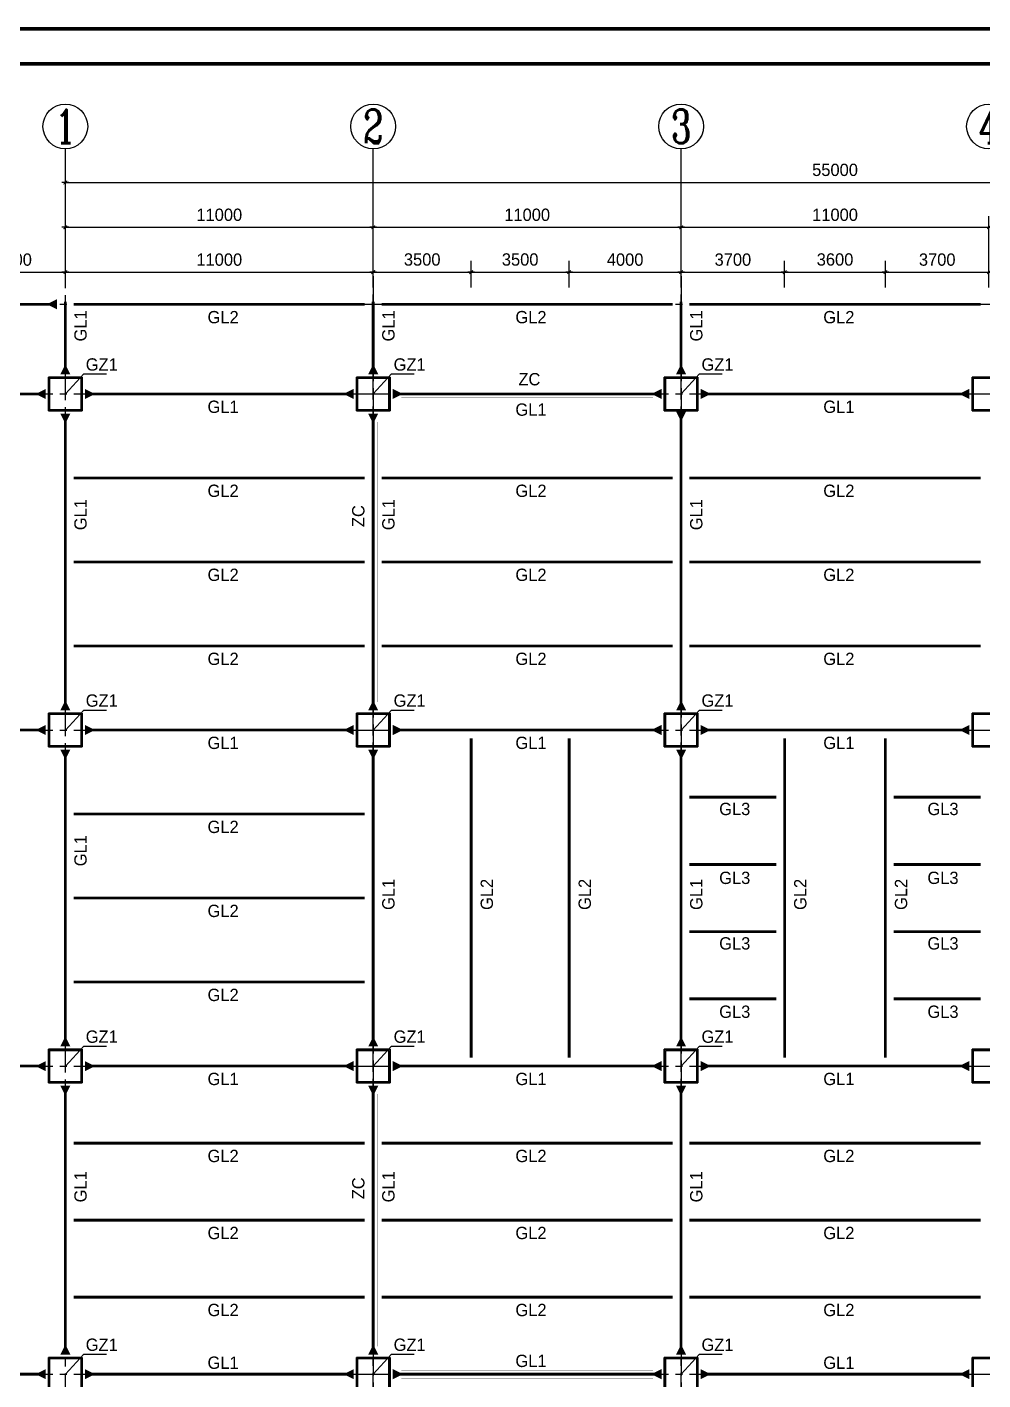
# Model space of a CAD drawing. Extents: x 31132 to 885236, y 345273 to 1212165.
# Drawn here: x 108182 to 125258, y 544390 to 568543 of the extents above; entities that cross this region are included whole.
import ezdxf
from ezdxf.enums import TextEntityAlignment as Align

# ---------------------------------------------------------------- set-up
doc = ezdxf.new("R2010")
doc.units = 0
doc.header["$LTSCALE"] = 1000
doc.linetypes.add('2', pattern=[30, 9, -6, 9, -6])
doc.linetypes.add('CENTER', pattern=[2, 1.25, -0.25, 0.25, -0.25])
doc.layers.get('0').update_dxf_attribs({"linetype": 'CONTINUOUS'})
doc.layers.get('Defpoints').update_dxf_attribs({"linetype": 'CONTINUOUS'})
for name, color, linetype in [('AXIS', 253, 'CENTER'), ('AXIS_NUM', 7, 'CONTINUOUS'), ('TK', 4, 'CONTINUOUS'), ('实线', 7, 'CONTINUOUS'), ('支撑构件', 6, '2'), ('文字说明', 7, 'CONTINUOUS'), ('详图', 9, 'CONTINUOUS'), ('轴线标注', 7, 'CONTINUOUS'), ('钢柱', 2, 'CONTINUOUS')]:
    doc.layers.add(name, color=color, linetype=linetype)
doc.styles.add('STYLE1', font='')
doc.styles.add('TSSD_Axis', font='complex.shx', dxfattribs={"width": 0.7, "bigfont": 'hztxt.shx'})
doc.styles.get('STYLE1').set_extended_font_data('Structure Fonts')
doc.dimstyles.new('副本 DIM200', dxfattribs={"dimtxt": 220, "dimasz": 0.3, "dimexe": 200, "dimexo": 200, "dimgap": 100, "dimtad": 1, "dimdec": 0, "dimlfac": 2, "dimzin": 0, "dimdsep": 46, "dimtxsty": 'STYLE1', "dimblk": 'Studio2', "dimcen": 0, "dimdle": 200, "dimclrd": 6, "dimclre": 6, "dimclrt": 7, "dimazin": 0, "dimtfac": 1, "dimtdec": 0, "dimtix": 1, "dimtmove": 2, "dimatfit": 3, "dimldrblk": 'Studio2', "dimfxl": 200, "dimtolj": 1, "dimtzin": 0, "dimarcsym": 0})

# ---------------------------------------------------------------- blocks, each defined once
blk = doc.blocks.new('Studio2')
blk.add_line((-200, 0), (200, 0))
blk.add_lwpolyline([(-106, -106, 60, 60, 0), (106, 106, 100, 100, 0)], format="xyseb")
blk = doc.blocks.new('*D1956')
at = {"layer": 'Defpoints', "color": 0, "transparency": 16777216}
for p in [(114366, 564168), (108866, 563693), (114366, 563693)]:
    blk.add_point(p, dxfattribs=at)
at = {"layer": '轴线标注', "color": 6, "lineweight": -2, "transparency": 16777216}
for p, q in [((108866, 563893), (108866, 564368)), ((114366, 563893), (114366, 564368)), ((108866, 564168), (114366, 564168))]:
    blk.add_line(p, q, dxfattribs=at)
at = {"layer": '轴线标注', "color": 6, "lineweight": -2, "transparency": 16777216, "xscale": 0.3, "yscale": 0.3, "zscale": 0.3, "rotation": 180}
blk.add_blockref('Studio2', (108866, 564168), dxfattribs=at)
at = {"layer": '轴线标注', "color": 6, "lineweight": -2, "transparency": 16777216, "xscale": 0.3, "yscale": 0.3, "zscale": 0.3}
blk.add_blockref('Studio2', (114366, 564168), dxfattribs=at)
at = {"layer": '轴线标注', "color": 7, "transparency": 16777216, "insert": (111616, 564390), "char_height": 220, "attachment_point": 5, "style": 'STYLE1'}
blk.add_mtext('\\A1;11000', dxfattribs=at)
blk = doc.blocks.new('*D1957')
at = {"layer": 'Defpoints', "color": 0, "transparency": 16777216}
for p in [(108866, 564168), (107016, 563693), (108866, 563693)]:
    blk.add_point(p, dxfattribs=at)
at = {"layer": '轴线标注', "color": 6, "lineweight": -2, "transparency": 16777216}
for p, q in [((107016, 563893), (107016, 564368)), ((108866, 563893), (108866, 564368)), ((107016, 564168), (108866, 564168))]:
    blk.add_line(p, q, dxfattribs=at)
at = {"layer": '轴线标注', "color": 6, "lineweight": -2, "transparency": 16777216, "xscale": 0.3, "yscale": 0.3, "zscale": 0.3, "rotation": 180}
blk.add_blockref('Studio2', (107016, 564168), dxfattribs=at)
at = {"layer": '轴线标注', "color": 6, "lineweight": -2, "transparency": 16777216, "xscale": 0.3, "yscale": 0.3, "zscale": 0.3}
blk.add_blockref('Studio2', (108866, 564168), dxfattribs=at)
at = {"layer": '轴线标注', "color": 7, "transparency": 16777216, "insert": (107941, 564390), "char_height": 220, "attachment_point": 5, "style": 'STYLE1'}
blk.add_mtext('\\A1;3700', dxfattribs=at)
blk = doc.blocks.new('*D1958')
at = {"layer": 'Defpoints', "color": 0, "transparency": 16777216}
for p in [(114366, 564968), (108866, 563693), (114366, 563693)]:
    blk.add_point(p, dxfattribs=at)
at = {"layer": '轴线标注', "color": 6, "lineweight": -2, "transparency": 16777216}
for p, q in [((108866, 563893), (108866, 565168)), ((108866, 564968), (114366, 564968)), ((114366, 563893), (114366, 565168))]:
    blk.add_line(p, q, dxfattribs=at)
at = {"layer": '轴线标注', "color": 6, "lineweight": -2, "transparency": 16777216, "xscale": 0.3, "yscale": 0.3, "zscale": 0.3, "rotation": 180}
blk.add_blockref('Studio2', (108866, 564968), dxfattribs=at)
at = {"layer": '轴线标注', "color": 6, "lineweight": -2, "transparency": 16777216, "xscale": 0.3, "yscale": 0.3, "zscale": 0.3}
blk.add_blockref('Studio2', (114366, 564968), dxfattribs=at)
at = {"layer": '轴线标注', "color": 7, "transparency": 16777216, "insert": (111616, 565190), "char_height": 220, "attachment_point": 5, "style": 'STYLE1'}
blk.add_mtext('\\A1;11000', dxfattribs=at)
blk = doc.blocks.new('*D1959')
at = {"layer": 'Defpoints', "color": 0, "transparency": 16777216}
for p in [(136366, 565768), (108866, 564493), (136366, 564493)]:
    blk.add_point(p, dxfattribs=at)
at = {"layer": '轴线标注', "color": 6, "lineweight": -2, "transparency": 16777216}
for p, q in [((108866, 564693), (108866, 565968)), ((136366, 564693), (136366, 565968)), ((108866, 565768), (136366, 565768))]:
    blk.add_line(p, q, dxfattribs=at)
at = {"layer": '轴线标注', "color": 6, "lineweight": -2, "transparency": 16777216, "xscale": 0.3, "yscale": 0.3, "zscale": 0.3, "rotation": 180}
blk.add_blockref('Studio2', (108866, 565768), dxfattribs=at)
at = {"layer": '轴线标注', "color": 6, "lineweight": -2, "transparency": 16777216, "xscale": 0.3, "yscale": 0.3, "zscale": 0.3}
blk.add_blockref('Studio2', (136366, 565768), dxfattribs=at)
at = {"layer": '轴线标注', "color": 7, "transparency": 16777216, "insert": (122616, 565992), "char_height": 220, "attachment_point": 5, "style": 'STYLE1'}
blk.add_mtext('\\A1;55000', dxfattribs=at)
blk = doc.blocks.new('*D1960')
at = {"layer": 'Defpoints', "color": 0, "transparency": 16777216}
for p in [(116116, 564168), (114366, 563693), (116116, 563693)]:
    blk.add_point(p, dxfattribs=at)
at = {"layer": '轴线标注', "color": 6, "lineweight": -2, "transparency": 16777216}
for p, q in [((114366, 563893), (114366, 564368)), ((116116, 563893), (116116, 564368)), ((114366, 564168), (116116, 564168))]:
    blk.add_line(p, q, dxfattribs=at)
at = {"layer": '轴线标注', "color": 6, "lineweight": -2, "transparency": 16777216, "xscale": 0.3, "yscale": 0.3, "zscale": 0.3, "rotation": 180}
blk.add_blockref('Studio2', (114366, 564168), dxfattribs=at)
at = {"layer": '轴线标注', "color": 6, "lineweight": -2, "transparency": 16777216, "xscale": 0.3, "yscale": 0.3, "zscale": 0.3}
blk.add_blockref('Studio2', (116116, 564168), dxfattribs=at)
at = {"layer": '轴线标注', "color": 7, "transparency": 16777216, "insert": (115241, 564392), "char_height": 220, "attachment_point": 5, "style": 'STYLE1'}
blk.add_mtext('\\A1;3500', dxfattribs=at)
blk = doc.blocks.new('*D1961')
at = {"layer": 'Defpoints', "color": 0, "transparency": 16777216}
for p in [(117866, 564168), (116116, 563693), (117866, 563693)]:
    blk.add_point(p, dxfattribs=at)
at = {"layer": '轴线标注', "color": 6, "lineweight": -2, "transparency": 16777216}
for p, q in [((116116, 563893), (116116, 564368)), ((117866, 563893), (117866, 564368)), ((116116, 564168), (117866, 564168))]:
    blk.add_line(p, q, dxfattribs=at)
at = {"layer": '轴线标注', "color": 6, "lineweight": -2, "transparency": 16777216, "xscale": 0.3, "yscale": 0.3, "zscale": 0.3, "rotation": 180}
blk.add_blockref('Studio2', (116116, 564168), dxfattribs=at)
at = {"layer": '轴线标注', "color": 6, "lineweight": -2, "transparency": 16777216, "xscale": 0.3, "yscale": 0.3, "zscale": 0.3}
blk.add_blockref('Studio2', (117866, 564168), dxfattribs=at)
at = {"layer": '轴线标注', "color": 7, "transparency": 16777216, "insert": (116991, 564392), "char_height": 220, "attachment_point": 5, "style": 'STYLE1'}
blk.add_mtext('\\A1;3500', dxfattribs=at)
blk = doc.blocks.new('*D1962')
at = {"layer": 'Defpoints', "color": 0, "transparency": 16777216}
for p in [(119866, 564168), (117866, 563693), (119866, 563693)]:
    blk.add_point(p, dxfattribs=at)
at = {"layer": '轴线标注', "color": 6, "lineweight": -2, "transparency": 16777216}
for p, q in [((117866, 563893), (117866, 564368)), ((119866, 563893), (119866, 564368)), ((117866, 564168), (119866, 564168))]:
    blk.add_line(p, q, dxfattribs=at)
at = {"layer": '轴线标注', "color": 6, "lineweight": -2, "transparency": 16777216, "xscale": 0.3, "yscale": 0.3, "zscale": 0.3, "rotation": 180}
blk.add_blockref('Studio2', (117866, 564168), dxfattribs=at)
at = {"layer": '轴线标注', "color": 6, "lineweight": -2, "transparency": 16777216, "xscale": 0.3, "yscale": 0.3, "zscale": 0.3}
blk.add_blockref('Studio2', (119866, 564168), dxfattribs=at)
at = {"layer": '轴线标注', "color": 7, "transparency": 16777216, "insert": (118866, 564390), "char_height": 220, "attachment_point": 5, "style": 'STYLE1'}
blk.add_mtext('\\A1;4000', dxfattribs=at)
blk = doc.blocks.new('*D1963')
at = {"layer": 'Defpoints', "color": 0, "transparency": 16777216}
for p in [(121716, 564168), (119866, 563693), (121716, 563693)]:
    blk.add_point(p, dxfattribs=at)
at = {"layer": '轴线标注', "color": 6, "lineweight": -2, "transparency": 16777216}
for p, q in [((119866, 563893), (119866, 564368)), ((121716, 563893), (121716, 564368)), ((119866, 564168), (121716, 564168))]:
    blk.add_line(p, q, dxfattribs=at)
at = {"layer": '轴线标注', "color": 6, "lineweight": -2, "transparency": 16777216, "xscale": 0.3, "yscale": 0.3, "zscale": 0.3, "rotation": 180}
blk.add_blockref('Studio2', (119866, 564168), dxfattribs=at)
at = {"layer": '轴线标注', "color": 6, "lineweight": -2, "transparency": 16777216, "xscale": 0.3, "yscale": 0.3, "zscale": 0.3}
blk.add_blockref('Studio2', (121716, 564168), dxfattribs=at)
at = {"layer": '轴线标注', "color": 7, "transparency": 16777216, "insert": (120791, 564390), "char_height": 220, "attachment_point": 5, "style": 'STYLE1'}
blk.add_mtext('\\A1;3700', dxfattribs=at)
blk = doc.blocks.new('*D1964')
at = {"layer": 'Defpoints', "color": 0, "transparency": 16777216}
for p in [(123516, 564168), (121716, 563693), (123516, 563693)]:
    blk.add_point(p, dxfattribs=at)
at = {"layer": '轴线标注', "color": 6, "lineweight": -2, "transparency": 16777216}
for p, q in [((121716, 563893), (121716, 564368)), ((123516, 563893), (123516, 564368)), ((121716, 564168), (123516, 564168))]:
    blk.add_line(p, q, dxfattribs=at)
at = {"layer": '轴线标注', "color": 6, "lineweight": -2, "transparency": 16777216, "xscale": 0.3, "yscale": 0.3, "zscale": 0.3, "rotation": 180}
blk.add_blockref('Studio2', (121716, 564168), dxfattribs=at)
at = {"layer": '轴线标注', "color": 6, "lineweight": -2, "transparency": 16777216, "xscale": 0.3, "yscale": 0.3, "zscale": 0.3}
blk.add_blockref('Studio2', (123516, 564168), dxfattribs=at)
at = {"layer": '轴线标注', "color": 7, "transparency": 16777216, "insert": (122616, 564392), "char_height": 220, "attachment_point": 5, "style": 'STYLE1'}
blk.add_mtext('\\A1;3600', dxfattribs=at)
blk = doc.blocks.new('*D1965')
at = {"layer": 'Defpoints', "color": 0, "transparency": 16777216}
for p in [(125366, 564168), (123516, 563693), (125366, 563693)]:
    blk.add_point(p, dxfattribs=at)
at = {"layer": '轴线标注', "color": 6, "lineweight": -2, "transparency": 16777216}
for p, q in [((123516, 563893), (123516, 564368)), ((125366, 563893), (125366, 564368)), ((123516, 564168), (125366, 564168))]:
    blk.add_line(p, q, dxfattribs=at)
at = {"layer": '轴线标注', "color": 6, "lineweight": -2, "transparency": 16777216, "xscale": 0.3, "yscale": 0.3, "zscale": 0.3, "rotation": 180}
blk.add_blockref('Studio2', (123516, 564168), dxfattribs=at)
at = {"layer": '轴线标注', "color": 6, "lineweight": -2, "transparency": 16777216, "xscale": 0.3, "yscale": 0.3, "zscale": 0.3}
blk.add_blockref('Studio2', (125366, 564168), dxfattribs=at)
at = {"layer": '轴线标注', "color": 7, "transparency": 16777216, "insert": (124441, 564390), "char_height": 220, "attachment_point": 5, "style": 'STYLE1'}
blk.add_mtext('\\A1;3700', dxfattribs=at)
blk = doc.blocks.new('*D1971')
at = {"layer": 'Defpoints', "color": 0, "transparency": 16777216}
for p in [(119866, 564968), (114366, 563693), (119866, 563693)]:
    blk.add_point(p, dxfattribs=at)
at = {"layer": '轴线标注', "color": 6, "lineweight": -2, "transparency": 16777216}
for p, q in [((114366, 563893), (114366, 565168)), ((114366, 564968), (119866, 564968)), ((119866, 563893), (119866, 565168))]:
    blk.add_line(p, q, dxfattribs=at)
at = {"layer": '轴线标注', "color": 6, "lineweight": -2, "transparency": 16777216, "xscale": 0.3, "yscale": 0.3, "zscale": 0.3, "rotation": 180}
blk.add_blockref('Studio2', (114366, 564968), dxfattribs=at)
at = {"layer": '轴线标注', "color": 6, "lineweight": -2, "transparency": 16777216, "xscale": 0.3, "yscale": 0.3, "zscale": 0.3}
blk.add_blockref('Studio2', (119866, 564968), dxfattribs=at)
at = {"layer": '轴线标注', "color": 7, "transparency": 16777216, "insert": (117116, 565190), "char_height": 220, "attachment_point": 5, "style": 'STYLE1'}
blk.add_mtext('\\A1;11000', dxfattribs=at)
blk = doc.blocks.new('*D1972')
at = {"layer": 'Defpoints', "color": 0, "transparency": 16777216}
for p in [(125366, 564968), (119866, 563693), (125366, 563693)]:
    blk.add_point(p, dxfattribs=at)
at = {"layer": '轴线标注', "color": 6, "lineweight": -2, "transparency": 16777216}
for p, q in [((119866, 563893), (119866, 565168)), ((119866, 564968), (125366, 564968)), ((125366, 563893), (125366, 565168))]:
    blk.add_line(p, q, dxfattribs=at)
at = {"layer": '轴线标注', "color": 6, "lineweight": -2, "transparency": 16777216, "xscale": 0.3, "yscale": 0.3, "zscale": 0.3, "rotation": 180}
blk.add_blockref('Studio2', (119866, 564968), dxfattribs=at)
at = {"layer": '轴线标注', "color": 6, "lineweight": -2, "transparency": 16777216, "xscale": 0.3, "yscale": 0.3, "zscale": 0.3}
blk.add_blockref('Studio2', (125366, 564968), dxfattribs=at)
at = {"layer": '轴线标注', "color": 7, "transparency": 16777216, "insert": (122616, 565190), "char_height": 220, "attachment_point": 5, "style": 'STYLE1'}
blk.add_mtext('\\A1;11000', dxfattribs=at)
blk = doc.blocks.new('ts_axno')
at = {"color": 0, "linetype": 'ByBlock', "lineweight": -2}
blk.add_circle((0, 0), 0.5, dxfattribs=at)
at = {"color": 0, "linetype": 'ByBlock', "lineweight": -2, "style": 'TSSD_Axis', "width": 0.7}
blk.add_attdef('A', text='', height=0.6, dxfattribs=at).set_placement((0, 0), align=Align.MIDDLE_CENTER)
blk = doc.blocks.new('GZ1')
at = {"layer": '钢柱', "lineweight": 35}
for p, q in [((300, 300), (-300, 300)), ((-300, 300), (-300, -300)), ((281, 281), (-281, 281)), ((-281, 281), (-281, -281)), ((281, -281), (281, 281)), ((300, -300), (300, 300)), ((-300, -300), (300, -300)), ((-281, -281), (281, -281))]:
    blk.add_line(p, q, dxfattribs=at)

msp = doc.modelspace()

# ---------------------------------------------------------------- linework, layer by layer
at = {"layer": 'AXIS', "ltscale": 0.5}
for p, q in [((108865.94, 541881.44), (108865.94, 564581.44)), ((114365.94, 541893.16), (114365.94, 564593.16)), ((119865.94, 541893.16), (119865.94, 564593.16)), ((114365.94, 564093.16), (114365.94, 541393.16)), ((119865.94, 564093.16), (119865.94, 541393.16)), ((106015.94, 563593.16), (138215.94, 563593.16)), ((106015.94, 561993.16), (138215.94, 561993.16)), ((106015.94, 555993.16), (138215.94, 555993.16)), ((106015.94, 549993.16), (138215.94, 549993.16)), ((106015.94, 544493.16), (138215.94, 544493.16))]:
    msp.add_line(p, q, dxfattribs=at)
at = {"layer": 'AXIS_NUM'}
for p, q in [((108865.94, 564581.44), (108865.94, 566368.16)), ((114365.94, 564581.44), (114365.94, 566368.16)), ((119865.94, 564581.44), (119865.94, 566368.16))]:
    msp.add_line(p, q, dxfattribs=at)
at = {"layer": 'TK', "const_width": 62.5}
for points in [[(98662.8, 531386.49), (98662.8, 568511.49), (151162.8, 568511.49), (151162.8, 531386.49)], [(101787.8, 532011.49), (101787.8, 567886.49), (150537.8, 567886.49), (150537.8, 532011.49)]]:
    msp.add_lwpolyline(points, close=True, dxfattribs=at)
at = {"layer": '实线', "color": 4, "linetype": 'Continuous', "lineweight": -3, "const_width": 50}
for points in [[(106965.94, 563593.16), (108715.94, 563593.16)], [(108865.94, 562343.16), (108865.94, 563643.16)], [(114365.94, 562343.16), (114365.94, 563643.16)], [(119865.94, 562343.16), (119865.94, 563643.16)], [(108515.94, 561993.16), (106965.94, 561993.16)], [(114015.94, 561993.16), (109215.94, 561993.16)], [(119515.94, 561993.16), (114715.94, 561993.16)], [(125015.94, 561993.16), (120215.94, 561993.16)], [(108865.94, 561643.16), (108865.94, 556343.16)], [(114365.94, 561593.16), (114365.94, 556393.16)], [(119865.94, 561593.16), (119865.94, 556343.16)], [(108515.94, 555993.16), (106965.94, 555993.16)], [(114015.94, 555993.16), (109215.94, 555993.16)], [(119515.94, 555993.16), (114715.94, 555993.16)], [(125015.94, 555993.16), (120215.94, 555993.16)], [(108865.94, 555643.16), (108865.94, 550343.16)], [(114365.94, 555643.16), (114365.94, 550343.16)], [(119865.94, 555643.16), (119865.94, 550343.16)], [(108515.94, 549993.16), (106965.94, 549993.16)], [(114015.94, 549993.16), (109215.94, 549993.16)], [(119515.94, 549993.16), (114715.94, 549993.16)], [(125015.94, 549993.16), (120215.94, 549993.16)], [(108865.94, 549643.16), (108865.94, 544843.16)], [(114365.94, 549643.16), (114365.94, 544843.16)], [(119865.94, 549643.16), (119865.94, 544843.16)], [(108515.94, 544493.16), (106965.94, 544493.16)], [(114015.94, 544493.16), (109215.94, 544493.16)], [(119515.94, 544493.16), (114715.94, 544493.16)], [(125015.94, 544493.16), (120215.94, 544493.16)]]:
    msp.add_lwpolyline(points, dxfattribs=at)
at = {"layer": '实线', "color": 4, "linetype": 'Continuous', "lineweight": -3}
for points in [[(108715.94, 563593.16, 180, 0, 0), (108535.94, 563593.16, 180, 0, 0)], [(108865.94, 562343.16, 180, 0, 0), (108865.94, 562523.16, 180, 0, 0)], [(114365.94, 562343.16, 180, 0, 0), (114365.94, 562523.16, 180, 0, 0)], [(119865.94, 562343.16, 180, 0, 0), (119865.94, 562523.16, 180, 0, 0)], [(108515.94, 561993.16, 180, 0, 0), (108335.94, 561993.16, 180, 0, 0)], [(109215.94, 561993.16, 180, 0, 0), (109395.94, 561993.16, 180, 0, 0)], [(114015.94, 561993.16, 180, 0, 0), (113835.94, 561993.16, 180, 0, 0)], [(114715.94, 561993.16, 180, 0, 0), (114895.94, 561993.16, 180, 0, 0)], [(119515.94, 561993.16, 180, 0, 0), (119335.94, 561993.16, 180, 0, 0)], [(120215.94, 561993.16, 180, 0, 0), (120395.94, 561993.16, 180, 0, 0)], [(125015.94, 561993.16, 180, 0, 0), (124835.94, 561993.16, 180, 0, 0)], [(108865.94, 561643.16, 180, 0, 0), (108865.94, 561463.16, 180, 0, 0)], [(114365.94, 561643.16, 180, 0, 0), (114365.94, 561463.16, 180, 0, 0)], [(119865.94, 561682.8, 180, 0, 0), (119865.94, 561502.8, 180, 0, 0)], [(108865.94, 556343.16, 180, 0, 0), (108865.94, 556523.16, 180, 0, 0)], [(114365.94, 556343.16, 180, 0, 0), (114365.94, 556523.16, 180, 0, 0)], [(119865.94, 556343.16, 180, 0, 0), (119865.94, 556523.16, 180, 0, 0)], [(108515.94, 555993.16, 180, 0, 0), (108335.94, 555993.16, 180, 0, 0)], [(109215.94, 555993.16, 180, 0, 0), (109395.94, 555993.16, 180, 0, 0)], [(114015.94, 555993.16, 180, 0, 0), (113835.94, 555993.16, 180, 0, 0)], [(114715.94, 555993.16, 180, 0, 0), (114895.94, 555993.16, 180, 0, 0)], [(119515.94, 555993.16, 180, 0, 0), (119335.94, 555993.16, 180, 0, 0)], [(120215.94, 555993.16, 180, 0, 0), (120395.94, 555993.16, 180, 0, 0)], [(125015.94, 555993.16, 180, 0, 0), (124835.94, 555993.16, 180, 0, 0)], [(108865.94, 555643.16, 180, 0, 0), (108865.94, 555463.16, 180, 0, 0)], [(114365.94, 555643.16, 180, 0, 0), (114365.94, 555463.16, 180, 0, 0)], [(119865.94, 555643.16, 180, 0, 0), (119865.94, 555463.16, 180, 0, 0)], [(108865.94, 550343.16, 180, 0, 0), (108865.94, 550523.16, 180, 0, 0)], [(114365.94, 550343.16, 180, 0, 0), (114365.94, 550523.16, 180, 0, 0)], [(119865.94, 550343.16, 180, 0, 0), (119865.94, 550523.16, 180, 0, 0)], [(108515.94, 549993.16, 180, 0, 0), (108335.94, 549993.16, 180, 0, 0)], [(109215.94, 549993.16, 180, 0, 0), (109395.94, 549993.16, 180, 0, 0)], [(114015.94, 549993.16, 180, 0, 0), (113835.94, 549993.16, 180, 0, 0)], [(114715.94, 549993.16, 180, 0, 0), (114895.94, 549993.16, 180, 0, 0)], [(119515.94, 549993.16, 180, 0, 0), (119335.94, 549993.16, 180, 0, 0)], [(120215.94, 549993.16, 180, 0, 0), (120395.94, 549993.16, 180, 0, 0)], [(125015.94, 549993.16, 180, 0, 0), (124835.94, 549993.16, 180, 0, 0)], [(108865.94, 549643.16, 180, 0, 0), (108865.94, 549463.16, 180, 0, 0)], [(114365.94, 549643.16, 180, 0, 0), (114365.94, 549463.16, 180, 0, 0)], [(119865.94, 549643.16, 180, 0, 0), (119865.94, 549463.16, 180, 0, 0)], [(108865.94, 544843.16, 180, 0, 0), (108865.94, 545023.16, 180, 0, 0)], [(114365.94, 544843.16, 180, 0, 0), (114365.94, 545023.16, 180, 0, 0)], [(119865.94, 544843.16, 180, 0, 0), (119865.94, 545023.16, 180, 0, 0)], [(108515.94, 544493.16, 180, 0, 0), (108335.94, 544493.16, 180, 0, 0)], [(109215.94, 544493.16, 180, 0, 0), (109395.94, 544493.16, 180, 0, 0)], [(114015.94, 544493.16, 180, 0, 0), (113835.94, 544493.16, 180, 0, 0)], [(114715.94, 544493.16, 180, 0, 0), (114895.94, 544493.16, 180, 0, 0)], [(119515.94, 544493.16, 180, 0, 0), (119335.94, 544493.16, 180, 0, 0)], [(120215.94, 544493.16, 180, 0, 0), (120395.94, 544493.16, 180, 0, 0)], [(125015.94, 544493.16, 180, 0, 0), (124835.94, 544493.16, 180, 0, 0)]]:
    msp.add_lwpolyline(points, format="xyseb", dxfattribs=at)
at = {"layer": '实线', "color": 3, "linetype": 'Continuous', "lineweight": -3, "const_width": 50}
for points in [[(109015.94, 563593.16), (114215.94, 563593.16)], [(114515.94, 563593.16), (119715.94, 563593.16)], [(120015.94, 563593.16), (125215.94, 563593.16)], [(109015.94, 560493.16), (114215.94, 560493.16)], [(114515.94, 560493.16), (119715.94, 560493.16)], [(120015.94, 560493.16), (125215.94, 560493.16)], [(109015.94, 558993.16), (114215.94, 558993.16)], [(114515.94, 558993.16), (119715.94, 558993.16)], [(120015.94, 558993.16), (125215.94, 558993.16)], [(109015.94, 557493.16), (114215.94, 557493.16)], [(114515.94, 557493.16), (119715.94, 557493.16)], [(120015.94, 557493.16), (125215.94, 557493.16)], [(116115.94, 555843.16), (116115.94, 550143.16)], [(117865.94, 555843.16), (117865.94, 550143.16)], [(121715.94, 555843.16), (121715.94, 550143.16)], [(123515.94, 555843.16), (123515.94, 550143.16)], [(120015.94, 554793.16), (121565.94, 554793.16)], [(125215.94, 554793.16), (123665.94, 554793.16)], [(109015.94, 554493.16), (114215.94, 554493.16)], [(120015.94, 553593.16), (121565.94, 553593.16)], [(125215.94, 553593.16), (123665.94, 553593.16)], [(109015.94, 552993.16), (114215.94, 552993.16)], [(120015.94, 552393.16), (121565.94, 552393.16)], [(125215.94, 552393.16), (123665.94, 552393.16)], [(109015.94, 551493.16), (114215.94, 551493.16)], [(120015.94, 551193.16), (121565.94, 551193.16)], [(125215.94, 551193.16), (123665.94, 551193.16)], [(109015.94, 548618.16), (114215.94, 548618.16)], [(114515.94, 548618.16), (119715.94, 548618.16)], [(120015.94, 548618.16), (125215.94, 548618.16)], [(109015.94, 547243.16), (114215.94, 547243.16)], [(114515.94, 547243.16), (119715.94, 547243.16)], [(120015.94, 547243.16), (125215.94, 547243.16)], [(109015.94, 545868.16), (114215.94, 545868.16)], [(114515.94, 545868.16), (119715.94, 545868.16)], [(120015.94, 545868.16), (125215.94, 545868.16)]]:
    msp.add_lwpolyline(points, dxfattribs=at)
at = {"layer": '支撑构件', "ltscale": 0.01, "const_width": 4.5}
for points in [[(119365.94, 562063.16), (114865.94, 562063.16)], [(114865.94, 561923.16), (119365.94, 561923.16)], [(114295.94, 561493.16), (114295.94, 556493.16)], [(114435.94, 561493.16), (114435.94, 556493.16)], [(114295.94, 549493.16), (114295.94, 544993.16)], [(114435.94, 549493.16), (114435.94, 544993.16)], [(119365.94, 544563.16), (114865.94, 544563.16)], [(114865.94, 544423.16), (119365.94, 544423.16)]]:
    msp.add_lwpolyline(points, dxfattribs=at)
at = {"layer": '详图'}
for points in [[(108865.94, 561993.16), (109194.43, 562349.73), (109598.42, 562349.73)], [(114365.94, 561993.16), (114694.43, 562349.73), (115098.42, 562349.73)], [(119865.94, 561993.16), (120194.43, 562349.73), (120598.42, 562349.73)], [(108865.94, 555993.16), (109194.43, 556349.73), (109598.42, 556349.73)], [(114365.94, 555993.16), (114694.43, 556349.73), (115098.42, 556349.73)], [(119865.94, 555993.16), (120194.43, 556349.73), (120598.42, 556349.73)], [(108865.94, 549993.16), (109194.43, 550349.73), (109598.42, 550349.73)], [(114365.94, 549993.16), (114694.43, 550349.73), (115098.42, 550349.73)], [(119865.94, 549993.16), (120194.43, 550349.73), (120598.42, 550349.73)], [(108865.94, 544493.16), (109194.43, 544849.73), (109598.42, 544849.73)], [(114365.94, 544493.16), (114694.43, 544849.73), (115098.42, 544849.73)], [(119865.94, 544493.16), (120194.43, 544849.73), (120598.42, 544849.73)]]:
    msp.add_lwpolyline(points, dxfattribs=at)

# ---------------------------------------------------------------- block references
for p in [(108865.94, 561993.16), (114365.94, 561993.16), (119865.94, 561993.16), (125365.94, 561993.16), (108865.94, 555993.16), (114365.94, 555993.16), (119865.94, 555993.16), (125365.94, 555993.16), (108865.94, 549993.16), (114365.94, 549993.16), (119865.94, 549993.16), (125365.94, 549993.16), (108865.94, 544493.16), (114365.94, 544493.16), (119865.94, 544493.16), (125365.94, 544493.16)]:
    msp.add_blockref('GZ1', p)
at = {"layer": 'AXIS_NUM'}
ref = msp.add_blockref('ts_axno', (108865.94, 566768.44), dxfattribs=dict(at, xscale=800, yscale=800, zscale=800))
ref.add_attrib('1', '1', dxfattribs={"height": 600, "style": 'TSSD_Axis', "width": 0.7}).set_placement((108865.94, 566768.44), align=Align.MIDDLE_CENTER)
ref = msp.add_blockref('ts_axno', (114365.94, 566768.44), dxfattribs=dict(at, xscale=800, yscale=800, zscale=800))
ref.add_attrib('1', '2', dxfattribs={"height": 600, "style": 'TSSD_Axis', "width": 0.7}).set_placement((114365.94, 566768.44), align=Align.MIDDLE_CENTER)
ref = msp.add_blockref('ts_axno', (119865.94, 566768.44), dxfattribs=dict(at, xscale=800, yscale=800, zscale=800))
ref.add_attrib('1', '3', dxfattribs={"height": 600, "style": 'TSSD_Axis', "width": 0.7}).set_placement((119865.94, 566768.44), align=Align.MIDDLE_CENTER)
ref = msp.add_blockref('ts_axno', (125365.94, 566768.44), dxfattribs=dict(at, xscale=800, yscale=800, zscale=800))
ref.add_attrib('1', '4', dxfattribs={"height": 600, "style": 'TSSD_Axis', "width": 0.7}).set_placement((125365.94, 566768.44), align=Align.MIDDLE_CENTER)

# ---------------------------------------------------------------- texts
at = {"layer": '文字说明', "style": 'STYLE1'}
for s, p in [('GL1', (109246.83, 562930.14)), ('GL1', (114746.83, 562930.14)), ('GL1', (120246.83, 562930.14)), ('GL1', (109246.83, 559560.14)), ('GL1', (114746.83, 559560.14)), ('GL1', (120246.83, 559560.14)), ('ZC', (114209.28, 559615.41)), ('GL1', (109246.83, 553560.14)), ('GL1', (114746.83, 552780.14)), ('GL2', (116504.76, 552780.14)), ('GL2', (118254.76, 552780.14)), ('GL1', (120246.83, 552780.14)), ('GL2', (122104.76, 552780.14)), ('GL2', (123904.76, 552780.14)), ('GL1', (109246.83, 547560.14)), ('GL1', (114746.83, 547560.14)), ('GL1', (120246.83, 547560.14)), ('ZC', (114209.28, 547615.41))]:
    msp.add_text(s, height=220, rotation=90, dxfattribs=at).set_placement(p)
for s, p in [('GL2', (111406.23, 563253.93)), ('GL2', (116906.23, 563253.93)), ('GL2', (122406.23, 563253.93)), ('GZ1', (109230.14, 562408.87)), ('GZ1', (114730.14, 562408.87)), ('GZ1', (120230.14, 562408.87)), ('ZC', (116959.63, 562146.08)), ('GL1', (111406.23, 561653.93)), ('GL1', (116906.23, 561603.27)), ('GL1', (122406.23, 561653.93)), ('GL2', (111406.23, 560153.93)), ('GL2', (116906.23, 560153.93)), ('GL2', (122406.23, 560153.93)), ('GL2', (111406.23, 558653.93)), ('GL2', (116906.23, 558653.93)), ('GL2', (122406.23, 558653.93)), ('GL2', (111406.23, 557153.93)), ('GL2', (116906.23, 557153.93)), ('GL2', (122406.23, 557153.93)), ('GZ1', (109230.14, 556408.87)), ('GZ1', (114730.14, 556408.87)), ('GZ1', (120230.14, 556408.87)), ('GL1', (111406.23, 555653.93)), ('GL1', (116906.23, 555653.93)), ('GL1', (122406.23, 555653.93)), ('GL3', (120546.23, 554473.93)), ('GL3', (124266.66, 554473.93)), ('GL2', (111406.23, 554153.93)), ('GL3', (120546.23, 553243.93)), ('GL3', (124266.66, 553243.93)), ('GL2', (111406.23, 552653.93)), ('GL3', (120546.23, 552073.93)), ('GL3', (124266.66, 552073.93)), ('GL2', (111406.23, 551153.93)), ('GL3', (120546.23, 550853.93)), ('GL3', (124266.66, 550853.93)), ('GZ1', (109230.14, 550408.87)), ('GZ1', (114730.14, 550408.87)), ('GZ1', (120230.14, 550408.87)), ('GL1', (111406.23, 549653.93)), ('GL1', (116906.23, 549653.93)), ('GL1', (122406.23, 549653.93)), ('GL2', (111406.23, 548278.93)), ('GL2', (116906.23, 548278.93)), ('GL2', (122406.23, 548278.93)), ('GL2', (111406.23, 546903.93)), ('GL2', (116906.23, 546903.93)), ('GL2', (122406.23, 546903.93)), ('GL2', (111406.23, 545528.93)), ('GL2', (116906.23, 545528.93)), ('GL2', (122406.23, 545528.93)), ('GZ1', (109230.14, 544908.87)), ('GZ1', (114730.14, 544908.87)), ('GZ1', (120230.14, 544908.87)), ('GL1', (111406.23, 544587.97)), ('GL1', (116906.23, 544620.56)), ('GL1', (122406.23, 544587.97))]:
    msp.add_text(s, height=220, dxfattribs=at).set_placement(p)

# ---------------------------------------------------------------- dimensions: what is measured, and where the dimension line sits
at = {"layer": '轴线标注'}
for base, p1, p2, picture, middle in [((136365.94, 565768.16), (108865.94, 564493.16), (136365.94, 564493.16), '*D1959', (122615.94, 565992.23)), ((114365.94, 564968.16), (108865.94, 563693.16), (114365.94, 563693.16), '*D1958', (111615.94, 565190.31)), ((119865.94, 564968.16), (114365.94, 563693.16), (119865.94, 563693.16), '*D1971', (117115.94, 565190.31)), ((125365.94, 564968.16), (119865.94, 563693.16), (125365.94, 563693.16), '*D1972', (122615.94, 565190.31)), ((108865.94, 564168.16), (107015.94, 563693.16), (108865.94, 563693.16), '*D1957', (107940.94, 564390.31)), ((114365.94, 564168.16), (108865.94, 563693.16), (114365.94, 563693.16), '*D1956', (111615.94, 564390.31)), ((116115.94, 564168.16), (114365.94, 563693.16), (116115.94, 563693.16), '*D1960', (115240.94, 564392.23)), ((117865.94, 564168.16), (116115.94, 563693.16), (117865.94, 563693.16), '*D1961', (116990.94, 564392.23)), ((119865.94, 564168.16), (117865.94, 563693.16), (119865.94, 563693.16), '*D1962', (118865.94, 564390.31)), ((121715.94, 564168.16), (119865.94, 563693.16), (121715.94, 563693.16), '*D1963', (120790.94, 564390.31)), ((123515.94, 564168.16), (121715.94, 563693.16), (123515.94, 563693.16), '*D1964', (122615.94, 564391.59)), ((125365.94, 564168.16), (123515.94, 563693.16), (125365.94, 563693.16), '*D1965', (124440.94, 564390.31))]:
    dim = msp.add_linear_dim(base=base, p1=p1, p2=p2, dimstyle='副本 DIM200', dxfattribs=at)
    dim.commit()
    dim.dimension.update_dxf_attribs({"geometry": picture, "text_midpoint": middle})

doc.saveas('drawing.dxf')
